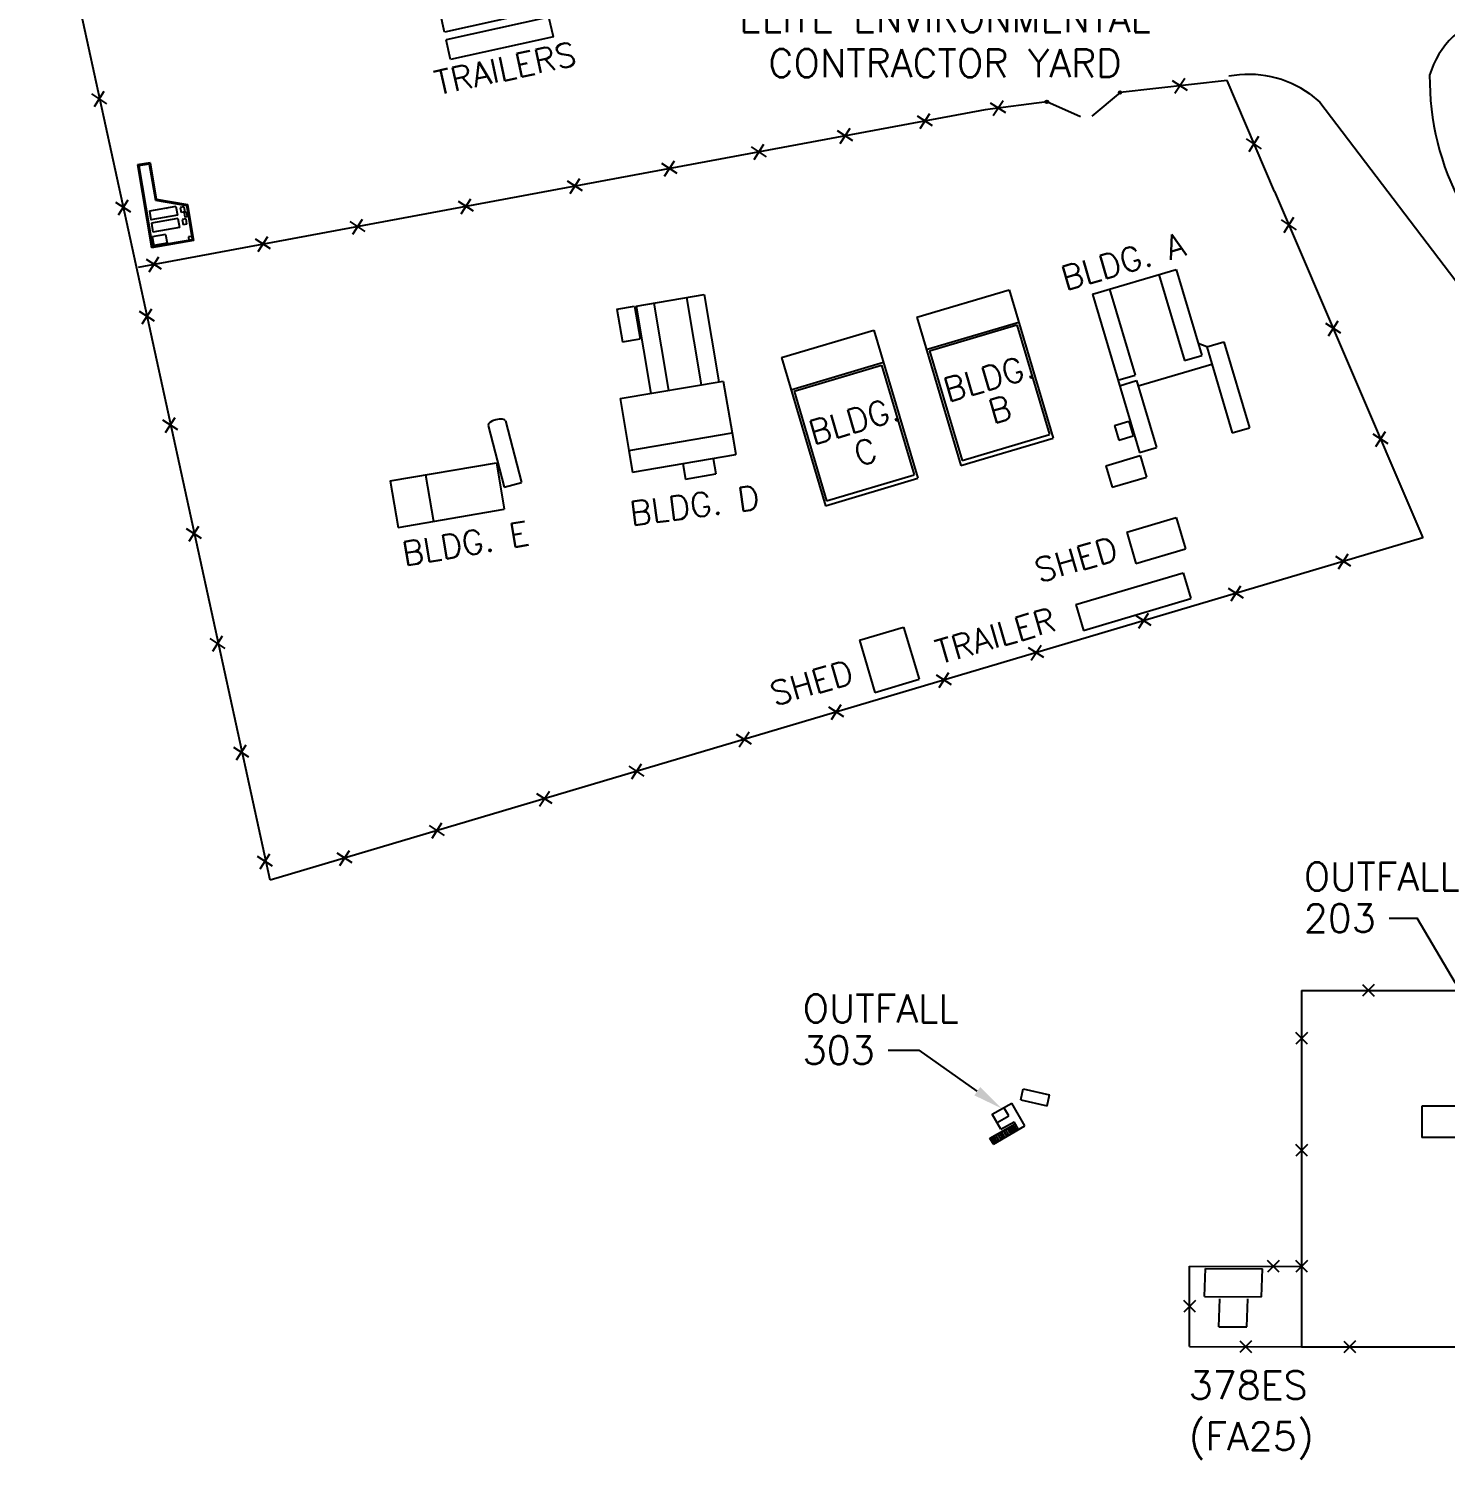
# Model space of a CAD drawing. Extents: x -16413 to 78405, y -232 to 83089.
# Drawn here: x -1291 to 6293, y 44539 to 52197 of the extents above; entities that cross this region are included whole.
import ezdxf
from ezdxf.enums import TextEntityAlignment as Align

# ---------------------------------------------------------------- set-up
doc = ezdxf.new("R2010")
doc.units = 0
doc.header["$LTSCALE"] = 350
doc.header["$MEASUREMENT"] = 0
doc.layers.add('BACKGROUND', color=7, linetype='CONTINUOUS')
doc.styles.add('SIMPLEX', font='SIMPLEX')

msp = doc.modelspace()

# ---------------------------------------------------------------- linework, layer by layer
at = {"layer": 'BACKGROUND'}
for p, q in [((3, 47639.3), (-1290.8, 53573.6)), ((934.8, 52178.5), (911.5, 52283.9)), ((1485.5, 52300.2), (934.8, 52178.5)), ((1494.6, 52259.2), (943.9, 52137.5)), ((1517.9, 52153.8), (1494.6, 52259.2)), ((1517.9, 52153.8), (967.2, 52032)), ((967.2, 52032), (943.9, 52137.5)), ((4845.4, 51851.3), (4897.6, 51931.8)), ((-872, 51795.3), (-952.5, 51847.6)), ((-938.4, 51781.2), (-886.1, 51861.7)), ((4551.2, 51855.5), (4400, 51728.8)), ((5123.9, 51919.9), (4551.2, 51855.5)), ((4911.8, 51865.4), (4831.3, 51917.7)), ((5378.3, 51326.2), (5123.9, 51919.9)), ((5568.2, 51846.9), (5621.2, 51803.9)), ((4159.8, 51805.6), (3829.8, 51763.1)), ((3939.1, 51745.8), (3858.5, 51798.1)), ((3872.7, 51731.7), (3924.9, 51812.2)), ((4339.6, 51724.3), (4159.8, 51805.6)), ((5621.2, 51803.9), (6793.4, 50260.7)), ((3829.8, 51763.1), (-704.1, 50919.6)), ((3548, 51677), (3467.5, 51729.3)), ((3481.6, 51662.9), (3533.9, 51743.4)), ((3120.4, 51597.5), (3039.8, 51649.7)), ((3054, 51583.3), (3106.2, 51663.9)), ((5242.5, 51540.3), (5294.8, 51620.9)), ((2659.2, 51511.7), (2578.7, 51563.9)), ((2592.9, 51497.5), (2645.1, 51578.1)), ((5308.9, 51554.5), (5228.4, 51606.7)), ((-640.6, 51479.4), (-708.6, 51467.8)), ((-708.6, 51467.8), (-633, 51024.2)), ((-645.5, 51472.4), (-701.7, 51462.9)), ((-645.5, 51472.4), (-612.5, 51279)), ((-640.6, 51479.4), (-607.3, 51284.2)), ((2180, 51422.5), (2099.4, 51474.8)), ((2113.6, 51408.4), (2165.8, 51488.9)), ((-701.7, 51462.9), (-628.2, 51031.6)), ((1607.9, 51314.3), (1660.1, 51394.8)), ((1674.3, 51328.5), (1593.7, 51380.7)), ((5378.3, 51326.2), (6172.9, 49472)), ((-744, 51214.5), (-824.5, 51266.8)), ((-810.3, 51200.4), (-758.1, 51280.9)), ((-502.3, 51245.3), (-644.2, 51221.1)), ((-612.5, 51279), (-446.3, 51250.4)), ((-607.3, 51284.2), (-441.1, 51255.6)), ((-550.1, 51237.1), (-549.5, 51236.7)), ((-502.3, 51245.3), (-494.2, 51198)), ((-460.1, 51243.4), (-478.8, 51240.2)), ((-478.8, 51240.2), (-474.1, 51212.6)), ((-460.1, 51243.4), (-455.4, 51215.8)), ((-446.3, 51250.4), (-415.2, 51067.9)), ((-441.1, 51255.6), (-408.2, 51062.5)), ((1090.8, 51219.9), (1010.3, 51272.2)), ((1024.4, 51205.8), (1076.7, 51286.3)), ((-643.7, 51221.2), (-644.2, 51220.6)), ((-644.2, 51221.1), (-636.2, 51173.8)), ((-636.3, 51174.3), (-635.7, 51173.9)), ((-494.2, 51198), (-636.2, 51173.8)), ((-492, 51180.1), (-633.9, 51155.9)), ((-541.6, 51190.4), (-542, 51189.8)), ((-492, 51180.1), (-483.9, 51132.8)), ((-455.4, 51215.8), (-474.1, 51212.6)), ((-449.5, 51178.7), (-468.2, 51175.5)), ((-468.2, 51175.5), (-463.5, 51147.9)), ((-446, 51213.4), (-457.8, 51211.4)), ((-457.8, 51211.4), (-453.8, 51187.7)), ((-442, 51189.8), (-453.8, 51187.7)), ((-449.5, 51178.7), (-444.8, 51151.1)), ((-446, 51213.4), (-442, 51189.8)), ((510.3, 51111.9), (429.8, 51164.2)), ((443.9, 51097.8), (496.2, 51178.3)), ((5495.4, 51120.9), (5414.9, 51173.1)), ((5429, 51106.7), (5481.2, 51187.3)), ((-633.9, 51155.9), (-625.9, 51108.6)), ((-558, 51095.8), (-628.9, 51083.7)), ((-628.9, 51083.7), (-620.9, 51036.4)), ((-483.9, 51132.8), (-625.9, 51108.6)), ((-558, 51095.8), (-549.9, 51048.5)), ((-531.3, 51125.2), (-531.7, 51124.6)), ((-444.8, 51151.1), (-463.5, 51147.9)), ((-435.4, 51082.2), (-435.8, 51081.6)), ((-435.8, 51081.6), (-433, 51064.9)), ((-418.7, 51085), (-435.4, 51082.2)), ((-61.8, 51003.7), (-9.5, 51084.2)), ((-408.2, 51062.5), (-633, 51024.2)), ((-415.7, 51067.3), (-627.6, 51031.2)), ((-626.9, 51031.5), (-626.3, 51031.1)), ((-549.9, 51048.5), (-620.9, 51036.4)), ((-415.7, 51067.3), (-415.2, 51067.9)), ((-408.3, 51063), (-408.7, 51062.4)), ((4.6, 51017.9), (-75.9, 51070.1)), ((-578.8, 50909.3), (-659.4, 50961.6)), ((-645.2, 50895.2), (-593, 50975.7)), ((4403.1, 50775.1), (4851.7, 50908.3)), ((4759.7, 50881), (4896.3, 50420.8)), ((4851.7, 50908.3), (4988.4, 50448.2)), ((1960.8, 50712.3), (2324.5, 50774.3)), ((2324.5, 50774.3), (2404.2, 50307)), ((3463.1, 50652.4), (3957.8, 50799.3)), ((3957.8, 50799.3), (4193.5, 50005.6)), ((4403.1, 50775.1), (4654.7, 49927.7)), ((4495.1, 50802.4), (4631.8, 50342.3)), ((1858.3, 50694.8), (1952.9, 50710.9)), ((1952.9, 50710.9), (1982.5, 50537.4)), ((1960.8, 50712.3), (2040.4, 50245)), ((2055.4, 50728.4), (2135.1, 50261.1)), ((2229.9, 50758.1), (2309.5, 50290.9)), ((-616.3, 50630.9), (-696.8, 50683.1)), ((-682.7, 50616.7), (-630.4, 50697.3)), ((1858.3, 50694.8), (1887.8, 50521.3)), ((3463.1, 50652.4), (3698.8, 49858.7)), ((3514.4, 50479.9), (4009, 50626.8)), ((5666.3, 50552.9), (5718.6, 50633.4)), ((2738.4, 50437.3), (3233, 50584.1)), ((3233, 50584.1), (3468.7, 49790.4)), ((3531.2, 50472.4), (3999, 50611.3)), ((3999, 50611.3), (4173.2, 50024.6)), ((5732.7, 50567), (5652.2, 50619.3)), ((1887.8, 50521.3), (1982.5, 50537.4)), ((3531.2, 50472.4), (3705.4, 49885.7)), ((5015.5, 50493.8), (4969.6, 50511.4)), ((5015.5, 50493.8), (5107.5, 50521.1)), ((5015.5, 50493.8), (5152.1, 50033.6)), ((5107.5, 50521.1), (5244.2, 50061)), ((2738.4, 50437.3), (2974.1, 49643.5)), ((2789.6, 50264.7), (3284.3, 50411.6)), ((2806.5, 50257.2), (3274.3, 50396.1)), ((3274.3, 50396.1), (3448.5, 49809.4)), ((4648.8, 50284.8), (5042.8, 50401.7)), ((4896.3, 50420.8), (4988.4, 50448.2)), ((4539.7, 50314.9), (4631.8, 50342.3)), ((1874.8, 50216.8), (2427.8, 50311)), ((2427.8, 50311), (2475.2, 50033.1)), ((2806.5, 50257.2), (2980.7, 49670.5)), ((4548.3, 50286.2), (4640.3, 50313.5)), ((4640.3, 50313.5), (4746.8, 49955)), ((1874.8, 50216.8), (1922.2, 49938.8)), ((-491.8, 50049.9), (-572.4, 50102.2)), ((-558.2, 50035.8), (-506, 50116.3)), ((1261.2, 50097.6), (1347.9, 49768)), ((4520.9, 50072.6), (4598.6, 50095.6)), ((4598.6, 50095.6), (4621.6, 50018)), ((1168.4, 50073.2), (1255.1, 49743.6)), ((1922.2, 49938.8), (2475.2, 50033.1)), ((2475.2, 50033.1), (2494.9, 49917.7)), ((3705.4, 49885.7), (4173.2, 50024.6)), ((4520.9, 50072.6), (4544, 49994.9)), ((4544, 49994.9), (4621.6, 50018)), ((5152.1, 50033.6), (5244.2, 50061)), ((5986.6, 49974.4), (5906.1, 50026.7)), ((5920.3, 49960.3), (5972.5, 50040.8)), ((1922.2, 49938.8), (1941.8, 49823.5)), ((3698.8, 49858.7), (4193.5, 50005.6)), ((4654.7, 49927.7), (4746.8, 49955)), ((645, 49776.1), (1212.8, 49872.8)), ((1212.8, 49872.8), (1255.2, 49624.4)), ((1941.8, 49823.5), (2494.9, 49917.7)), ((2211, 49869.3), (2225.1, 49786.5)), ((2373.6, 49897.1), (2387.7, 49814.2)), ((4475.2, 49857.7), (4659.3, 49912.3)), ((4475.2, 49857.7), (4509.4, 49742.6)), ((4659.3, 49912.3), (4693.4, 49797.3)), ((834.3, 49808.3), (876.6, 49559.9)), ((2225.1, 49786.5), (2387.7, 49814.2)), ((2974.1, 49643.5), (3468.7, 49790.4)), ((2980.7, 49670.5), (3448.5, 49809.4)), ((4509.4, 49742.6), (4693.4, 49797.3)), ((645, 49776.1), (687.3, 49527.6)), ((1255.1, 49743.6), (1347.9, 49768)), ((687.3, 49527.6), (1255.2, 49624.4)), ((4586.9, 49502.8), (4851.4, 49581.3)), ((4851.4, 49581.3), (4901.3, 49413.6)), ((-365.5, 49467.4), (-446, 49519.7)), ((-431.9, 49453.3), (-379.6, 49533.8)), ((4586.9, 49502.8), (4636.7, 49335)), ((6172.9, 49472), (3, 47639.3)), ((4636.7, 49335), (4901.3, 49413.6)), ((5787.1, 49319.4), (5706.5, 49371.6)), ((5720.7, 49305.2), (5772.9, 49385.7)), ((4314.2, 49114.1), (4889.4, 49284.9)), ((4889.4, 49284.9), (4930.4, 49146.8)), ((5211.8, 49148.6), (5131.3, 49200.9)), ((5145.4, 49134.5), (5197.7, 49215)), ((4314.2, 49114.1), (4355.2, 48976)), ((4355.2, 48976), (4930.4, 49146.8)), ((4717.9, 49002), (4637.3, 49054.2)), ((4651.5, 48987.8), (4703.7, 49068.4)), ((-304.5, 48865.9), (-252.2, 48946.5)), ((3156.5, 48923.7), (3392.4, 48993.7)), ((3392.4, 48993.7), (3475.2, 48714.7)), ((-238.1, 48880.1), (-318.6, 48932.3)), ((3156.5, 48923.7), (3239.4, 48644.7)), ((4142.6, 48831.2), (4062.1, 48883.5)), ((4076.2, 48817.1), (4128.5, 48897.6)), ((3239.4, 48644.7), (3475.2, 48714.7)), ((3648.7, 48684.6), (3568.2, 48736.9)), ((3582.3, 48670.5), (3634.5, 48751)), ((3073.4, 48513.8), (2992.9, 48566.1)), ((3007.1, 48499.7), (3059.3, 48580.2)), ((2579.5, 48367.2), (2499, 48419.5)), ((2513.1, 48353.1), (2565.4, 48433.6)), ((-111.6, 48296.9), (-192.1, 48349.2)), ((-178, 48282.8), (-125.7, 48363.3)), ((2004.2, 48196.5), (1923.7, 48248.7)), ((1937.9, 48182.3), (1990.1, 48262.9)), ((1510.8, 48049.5), (1430.3, 48101.8)), ((1444.4, 48035.4), (1496.7, 48115.9)), ((868.7, 47865), (920.9, 47945.5)), ((935.1, 47879.1), (854.5, 47931.3)), ((374.7, 47718.3), (427, 47798.9)), ((14.9, 47713.8), (-65.6, 47766.1)), ((-51.5, 47699.7), (0.7, 47780.2)), ((441.1, 47732.5), (360.6, 47784.7)), ((5992.3, 47435.4), (6142.5, 47435.4)), ((6347, 47087.3), (6142.5, 47435.4)), ((5523.1, 47049.6), (7884, 47049.6)), ((5523.1, 47049.6), (5523.1, 45141.6)), ((5849, 47080.7), (5911.6, 47018.4)), ((5911.4, 47080.9), (5849.1, 47018.3)), ((5554.4, 46761.6), (5491.8, 46823.8)), ((5554.2, 46824), (5491.9, 46761.4)), ((3309.7, 46728.8), (3476.1, 46728.8)), ((3787.1, 46509.7), (3476.1, 46728.8)), ((4020.1, 46464.1), (4033.6, 46522.6)), ((4033.6, 46522.6), (4174, 46490.2)), ((4160.5, 46431.7), (4174, 46490.2)), ((3867.6, 46386.4), (3971.5, 46446.4)), ((3955.4, 46378.2), (3929.9, 46422.4)), ((4042, 46324.3), (3971.5, 46446.4)), ((4020.1, 46464.1), (4160.5, 46431.7)), ((6166.1, 46429.6), (6166.1, 46261.6)), ((6358.1, 46429.6), (6166.1, 46429.6)), ((3855.1, 46257.9), (3990.2, 46335.9)), ((3914.1, 46305.8), (3867.6, 46386.4)), ((3893.1, 46342.2), (3955.4, 46378.2)), ((3914.1, 46305.8), (3984.2, 46346.3)), ((4008.2, 46304.8), (3984.2, 46346.3)), ((3873.1, 46226.8), (3855.1, 46257.9)), ((3883.5, 46232.8), (3865.5, 46263.9)), ((3873.1, 46226.8), (4042, 46324.3)), ((3893.9, 46238.8), (3875.9, 46269.9)), ((3904.3, 46244.8), (3886.3, 46275.9)), ((3914.7, 46250.8), (3896.7, 46281.9)), ((3925.1, 46256.8), (3907.1, 46287.9)), ((3935.5, 46262.8), (3917.5, 46293.9)), ((3945.9, 46268.8), (3927.9, 46299.9)), ((3956.2, 46274.8), (3938.2, 46305.9)), ((3966.6, 46280.8), (3948.6, 46311.9)), ((3977, 46286.8), (3959, 46317.9)), ((3987.4, 46292.8), (3969.4, 46323.9)), ((3997.8, 46298.8), (3979.8, 46329.9)), ((6358.1, 46261.6), (6166.1, 46261.6)), ((5554.4, 46161.6), (5491.8, 46223.8)), ((5554.2, 46224), (5491.9, 46161.4)), ((4923.1, 45142.7), (4923.4, 45574)), ((4923.4, 45574), (5523.1, 45571.7)), ((5402.4, 45541.7), (5339.8, 45603.9)), ((5402.2, 45604.1), (5340, 45541.5)), ((5554.4, 45540.5), (5491.8, 45602.8)), ((5554.2, 45603), (5491.9, 45540.4)), ((5002.8, 45411), (5008.6, 45560.9)), ((5008.6, 45560.9), (5313.7, 45558.3)), ((5307.9, 45408.4), (5313.7, 45558.3)), ((4954.5, 45327.2), (4891.9, 45389.5)), ((4954.4, 45389.7), (4892.1, 45327.1)), ((5002.8, 45411), (5307.9, 45408.4)), ((5080, 45249.1), (5085.8, 45399)), ((5230, 45248.5), (5235.8, 45398.4)), ((5080, 45249.1), (5230, 45248.5)), ((4923.1, 45142.7), (5523.1, 45141.6)), ((5191.8, 45173.3), (5254.4, 45111)), ((5254.2, 45173.5), (5191.9, 45110.9)), ((5523.1, 45141.6), (7503.1, 45141.6)), ((5748.6, 45172.7), (5811.2, 45110.4)), ((5811.1, 45172.9), (5748.8, 45110.3))]:
    msp.add_line(p, q, dxfattribs=at)
for centre in [(4551.2, 51855.5), (4159.8, 51805.6)]:
    msp.add_circle(centre, 7.26, dxfattribs=at)
for centre, radius, start, end in [((6657.4, 51816.4), 467.7, 103.67282, 163.70388), ((5239.8, 51387.5), 564.7, 54.44073, 100.89199), ((7655.8, 51935.5), 1447.4, 179.51925, 208.15922)]:
    msp.add_arc(centre, radius, start, end, dxfattribs=at)
msp.add_ellipse((1214.8, 50085.4), major_axis=(-46.4, -12.2), ratio=0.400649, start_param=3.141593, end_param=6.283185, dxfattribs=at)
msp.add_solid([(3802.6, 46531.7), (3771.5, 46487.6), (3919.5, 46416.4)], dxfattribs=at)

# ---------------------------------------------------------------- texts
at = {"layer": 'BACKGROUND', "style": 'SIMPLEX'}
for s, p in [('ELITE ENVIRONMENTAL', (3613.5, 52177.9)), ('CONTRACTOR YARD', (3613.5, 51937.9))]:
    msp.add_text(s, height=150, dxfattribs=at).set_placement(p, align=Align.CENTER)
for s, height, rotation, p in [('TRAILERS', 127.99, 12.28158, (1274.2, 51922.1)), ('BLDG. A', 127.99, 16.28158, (4586.2, 50890.1)), ('BLDG.', 127.99, 16.28158, (3866.2, 50266.1)), ('BLDG.', 127.99, 16.28158, (3146.2, 50038.1)), ('B', 128, 16.28158, (3926.2, 50098.1)), ('C', 128, 16.28158, (3206.2, 49870.1)), ('BLDG. D', 127.99, 7.40777, (2282.2, 49582.1)), ('BLDG. E', 127.99, 9.59411, (1058.2, 49378.1)), ('SHED', 127.99, 16.28158, (4334.2, 49294.1)), ('TRAILER', 127.99, 16.28158, (3902.2, 48886.1)), ('SHED', 127.99, 16.28158, (2918.2, 48634.1))]:
    msp.add_text(s, height=height, rotation=rotation, dxfattribs=at).set_placement(p, align=Align.CENTER)
for s, p in [('OUTFALL', (5534.6, 47584.7)), ('203', (5534.6, 47360.4)), ('OUTFALL', (2852.1, 46878)), ('303', (2852.1, 46653.8)), ('378ES', (4918.8, 44862.1)), ('(FA25)', (4918.8, 44589.1))]:
    msp.add_text(s, height=150, dxfattribs=at).set_placement(p)

doc.saveas('drawing.dxf')
